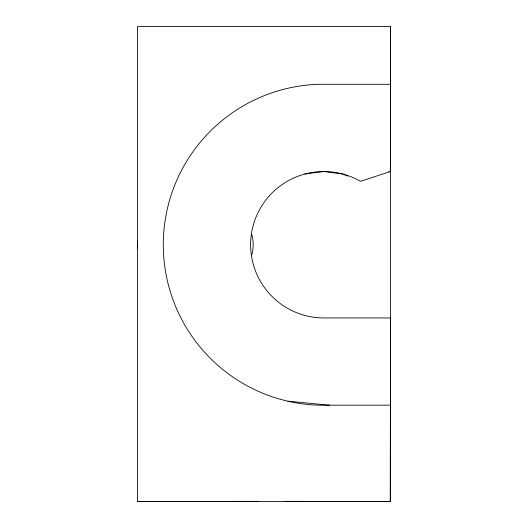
<?xml version="1.0" encoding="UTF-8"?>
<svg xmlns="http://www.w3.org/2000/svg" width="528" height="528" viewBox="0 0 528 528"><rect width="100%" height="100%" fill="white"/><g stroke="black" fill="none" stroke-linecap="round" stroke-linejoin="round"><path stroke-width="0.79" d="M390.403 26.4L390.403 501.6L137.597 501.6L137.597 26.4L390.403 26.4L390.403 171.527L360.426 181.335A73.207 73.207 0 0 0 253.11 225.786A73.207 73.207 0 0 0 323.822 317.942L390.403 317.942L390.403 501.6L284.823 501.336M390.232 501.6L390.403 405.174L329.617 405.174L287.892 401.201M304.874 174.022L323.822 171.527L342.771 174.022L347.767 176.095M388.766 171.706L390.403 171.527M137.597 501.6L258.469 501.336M390.403 84.302L318.028 84.302A160.538 160.538 0 0 0 163.383 250.529A160.538 160.538 0 0 0 329.617 405.174M137.623 248.008A179.804 179.804 0 0 1 137.623 241.461M251.869 234.762A38.531 38.531 0 0 1 251.869 254.707"/></g></svg>
